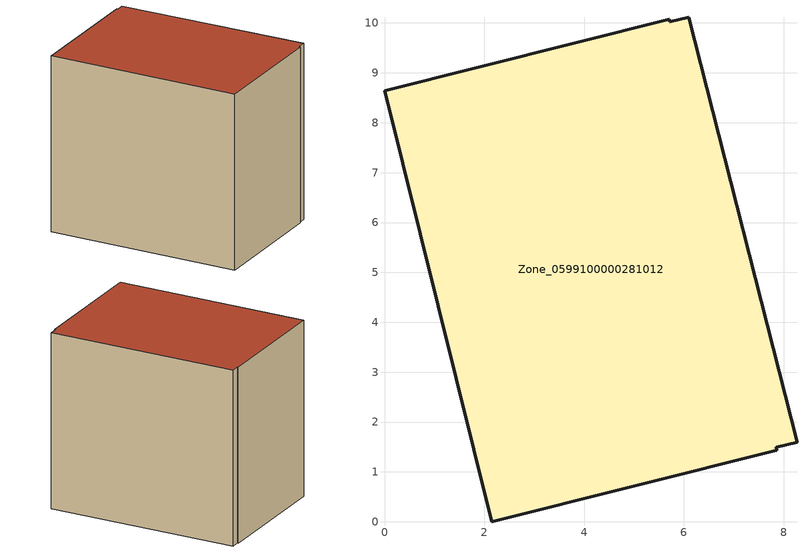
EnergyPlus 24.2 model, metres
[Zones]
Zone_0599100000281012
 floor ground (C_G): 0,8.64 5.71,10.07 5.72,10.02 6.09,10.12 8.27,1.6 7.85,1.49 7.87,1.44 2.15,0 z0
 wall outside (C_F): 2.15,0 7.87,1.44 7.85,1.49 8.27,1.6 6.09,10.12 5.72,10.02 5.71,10.07 0,8.64 2.15,0 z0:8.13
 roof outside (C_R): 5.71,10.07 0,8.64 2.15,0 7.87,1.44 7.85,1.49 8.27,1.6 6.09,10.12 5.72,10.02 z8.13
[BUILDING]
Pand.0599100000281012: North Axis=0; Terrain=City; Loads Convergence Tolerance Value=0.04; Temperature Convergence Tolerance Value=0.4; Solar Distribution=FullExterior; Maximum Number of Warmup Days=25; Minimum Number of Warmup Days=1
[Site:Location]
Rotterdam.The.Hague.AP_ZH_NLD Design_Conditions: Latitude=51.96; Longitude=4.45; Time Zone=1; Elevation=-4.5
[SITE:GROUNDTEMPERATURE:BUILDINGSURFACE]
18, 18, 18, 18, 18, 18, 18, 18, 18, 18, 18, 18
[MATERIAL] Thermal Absorptance=0.9; Solar Absorptance=0.7; Visible Absorptance=0.7
Name | Roughness | Thickness | Conductivity | Density | Specific Heat
G.TC.1965-1974 | MediumSmooth | 0.15 | 0.882353 | 540 | 1210
F.TC.1965-1974 | Rough | 0.3 | 0.697674 | 1920 | 840
R.TC.1965-1974 | MediumRough | 0.2 | 0.232558 | 1500 | 1000
[CONSTRUCTION]
C_G: G.TC.1965-1974
C_F: F.TC.1965-1974
C_R: R.TC.1965-1974
[ZONE]
Zone_0599100000281012: Type=1; Multiplier=1; Ceiling Height=Autocalculate; Volume=Autocalculate; Floor Area=autocalculate; Part of Total Floor Area=Yes
[ZONEINFILTRATION:DESIGNFLOWRATE]
Infil_Zone_0599100000281012: Zone or ZoneList or Space or SpaceList=Zone_0599100000281012; Schedule=AlwaysOn; Design Flow Rate Calculation Method=Flow/Area; Flow Rate per Floor Area=0.003; Constant Term Coefficient=1; Temperature Term Coefficient=0; Velocity Term Coefficient=0; Velocity Squared Term Coefficient=0
[HVACTEMPLATE:ZONE:IDEALLOADSAIRSYSTEM]
Zone_0599100000281012: Maximum Heating Supply Air Temperature=50; Minimum Cooling Supply Air Temperature=13; Maximum Heating Supply Air Humidity Ratio=0.0156; Minimum Cooling Supply Air Humidity Ratio=0.0077; Heating Limit=NoLimit; Cooling Limit=NoLimit; Dehumidification Control Type=ConstantSensibleHeatRatio; Cooling Sensible Heat Ratio=0.7; Dehumidification Setpoint=60; Humidification Control Type=None; Humidification Setpoint=30; Outdoor Air Method=None; Outdoor Air Flow Rate per Person=0.00944; Outdoor Air Flow Rate per Zone Floor Area=0; Outdoor Air Flow Rate per Zone=0; Demand Controlled Ventilation Type=None; Outdoor Air Economizer Type=NoEconomizer; Heat Recovery Type=None; Sensible Heat Recovery Effectiveness=0.7; Latent Heat Recovery Effectiveness=0.65
[ZONECONTROL:THERMOSTAT]
ThermostatControl_Zone_0599100000281012: Zone or ZoneList=Zone_0599100000281012; Control Type Schedule=DualSetpointControlType; Control 1=Thermostat_Zone_0599100000281012; Temperature Difference Between Cutout And Setpoint=0
[THERMOSTATSETPOINT:DUALSETPOINT]
Thermostat_Zone_0599100000281012: Heating Setpoint Temperature Schedule=HeatingSetpoint_Zone_0599100000281012; Cooling Setpoint Temperature Schedule=CoolingSetpoint_Zone_0599100000281012
[SCHEDULE:COMPACT]
HeatingSetpoint_Zone_0599100000281012: Through: 12/31, For: AllDays, Until: 24:00, 21
CoolingSetpoint_Zone_0599100000281012: Through: 12/31, For: AllDays, Until: 24:00, 24
DualSetpointControlType: Through: 12/31, For: AllDays, Until: 24:00, 4
AlwaysOn: Through: 12/31, For: AllDays, Until: 24:00, 1
